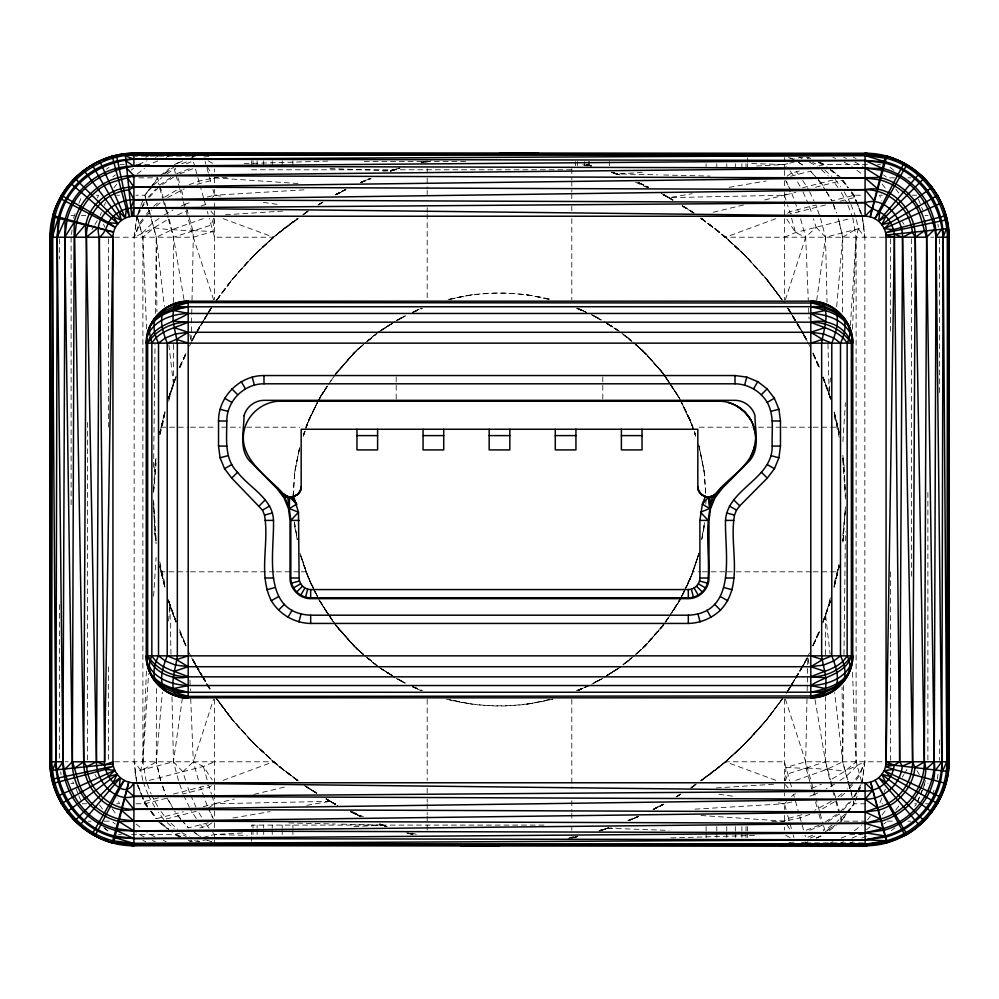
<?xml version="1.0" encoding="UTF-8"?>
<svg xmlns="http://www.w3.org/2000/svg" width="999" height="999" viewBox="0 0 999 999"><rect width="100%" height="100%" fill="white"/><g stroke="black" fill="none" stroke-linecap="round" stroke-linejoin="round"><path stroke-width="0.75" stroke-dasharray="5 3.75" d="M168.644 401.298L173.351 383.216L173.389 344.38M173.414 302.447L173.464 237.213L169.131 218.669L154.046 227.797L142.882 237.213L142.882 761.787L146.191 781.131M852.809 217.869L856.118 237.213L856.118 761.787L844.954 771.203L829.869 780.331L825.536 761.787L825.586 696.553M825.611 654.62L825.649 615.784L830.356 597.702M160.502 780.531L156.281 761.787L156.418 686.962M842.582 312.038L842.719 237.213L838.498 218.469M153.596 467.32L155.032 344.493M155.394 313.386L156.281 237.213L150.737 215.996M843.606 685.614L842.719 761.787L848.263 783.004M843.968 654.507L845.404 531.68M191.171 340.472L191.845 308.104M192.008 300.399L193.319 237.213L192.844 230.582L185.439 204.108L191.009 202.198M806.992 698.601L805.681 761.787L806.156 768.418L813.561 794.892L807.991 796.802M807.155 690.896L807.829 658.528M142.832 780.456L140.684 770.204L142.882 761.787L146.466 669.842M852.534 329.158L856.118 237.213L858.316 228.796L856.168 218.544M153.621 491.87L156.044 457.917M842.956 541.083L845.379 507.217M153.609 489.11L154.92 465.559M842.931 542.057L845.391 509.89M142.882 761.787L148.589 673.576M153.596 596.203L156.094 557.504M842.906 441.496L845.404 402.797M850.411 325.424L856.118 237.213M294.668 472.539L299.65 447.502L294.668 472.539L293.007 498.002L294.78 471.74L299.95 446.029M704.532 522.639L701.735 539.385L704.62 521.977M705.781 504.133L706.093 499.5M160.702 780.481L156.281 761.787L162.338 692.182M168.544 621.016L169.892 605.556L168.494 599.512M830.506 399.488L829.108 393.444L830.456 377.984M836.663 306.818L842.719 237.213L838.298 218.519M153.546 492.257L156.144 463.324M842.856 535.676L845.454 506.743M114.573 237.213L193.319 237.213L212.962 231.531L214.273 218.394M784.727 780.606L786.038 767.469L805.681 761.787L884.427 761.787M71.491 234.315L72.053 229.97M73.564 218.369L76.161 210.077M925.436 780.631L922.839 788.923M937.362 779.183L938.311 771.927M156.031 458.466L154.882 465.909L156.069 456.943M137.038 216.321L134.153 237.213L134.153 761.787L136.401 780.569M861.962 782.679L864.847 761.787L864.847 237.213L862.599 218.431M178.471 780.519L173.464 761.787L182.317 698.563M816.683 300.437L825.536 237.213L820.529 218.481M154.882 465.909L156.019 458.079M843.006 540.659L844.08 533.441M159.728 434.64L164.76 412.075M834.24 586.925L839.272 564.36M842.969 540.534L844.118 533.091M159.753 433.116L164.96 411.613M834.04 587.387L839.247 565.884M701.685 539.722L704.332 526.461M165.035 412.537L159.765 432.629L164.91 411.85M833.965 586.463L839.235 566.371L834.09 587.15M160.015 434.465L164.723 416.383M834.277 582.617L838.985 564.535M168.681 397.327L176.161 376.049M822.839 622.951L830.319 601.673M168.781 399.338L175.812 377.535M823.188 621.465L830.219 599.662M304.583 431.543L303.659 434.44L304.57 431.518M185.527 780.244L182.842 771.727L193.319 761.787L213.611 699.138M685.988 587.662L689.435 580.794L698.626 554.532L693.031 571.803L684.652 590.496M785.389 299.862L805.681 237.213L816.158 227.273L813.473 218.756M303.321 436.076L308.629 420.442L317.07 402.947M303.284 435.989L308.629 420.442L317.158 402.847L305.969 427.197L308.629 420.442L317.257 402.934M698.626 554.532L690.371 578.558L685.776 588.036L690.371 578.558L699.05 552.971C693.169 574.213 684.14 594.705 671.765 612.961M213.586 218.232L211.176 225.112L173.464 237.213L183.966 299.488M303.434 435.714L304.97 431.343M305.482 429.882L309.565 418.206L317.145 403.084M785.414 780.768L787.824 773.888L825.536 761.787L815.034 699.512M168.369 398.539L176.011 376.923M822.989 622.077L830.631 600.461M168.681 397.527L175.961 377.048M823.039 621.952L830.319 601.473M837.724 824.025L841.295 821.166L846.503 813.648M169.493 394.68L175.886 377.485M179.62 367.457L186.214 353.034L179.72 366.895M819.38 631.543L812.786 645.966L819.28 632.105M823.114 621.515L829.507 604.32M180.095 366.021L185.901 353.534M818.905 632.979L813.099 645.466M140.335 206.793L136.888 215.472L134.153 237.213L153.709 228.034M140.909 205.357L143.781 198.114M855.219 800.886L858.091 793.643M858.665 792.207L862.112 783.528L864.847 761.787L845.291 770.966M305.969 427.197L309.565 418.206L322.215 393.419L327.235 386.039M881.855 797.989L879.532 803.77L882.641 803.77M884.177 792.207L885.351 789.31M100.25 215.472L101.423 212.587M104.346 205.357L105.519 202.46M97.465 197.927L98.564 195.23L95.592 195.23M78.921 203.321L81.693 196.578M917.207 802.422L919.967 795.679L917.307 802.422M920.516 794.317L922.177 790.271M922.739 788.923L924.949 783.528L927.984 783.528M920.628 794.317L922.289 790.271M932.329 794.317L934.003 790.271M180.095 367.582L186.226 353.384M812.774 645.616L818.905 631.418M680.506 598.863L693.031 571.803L700.823 571.803M191.933 341.171L196.466 332.367L192.145 340.472M807.067 657.829L802.534 666.633L806.855 658.528M179.608 366.995L186.139 353.097M812.861 645.903L819.392 632.005M189.51 346.054L191.496 341.858M807.504 657.142L809.49 652.946M191.97 340.622L196.428 332.542M807.03 658.378L802.572 666.458M681.842 596.153L685.127 589.385L681.743 596.066M680.569 598.826L683.978 591.895M317.932 401.586L327.222 386.101M681.068 597.414L671.778 612.899M317.832 401.71L327.26 386.213M681.168 597.29L671.74 612.787M681.855 595.916L685.302 589.048M195.954 332.917L191.82 340.721L203.621 321.091M803.046 666.083L807.18 658.279L795.379 677.909M327.347 386.363L319.118 398.788L327.247 386.301M635.751 654.457L645.579 645.579L660.913 628.446L679.882 600.212L671.753 612.699M137.637 214.173L141.359 207.642M142.095 206.343L144.331 202.422M854.669 796.578L856.905 792.657M857.641 791.358L861.363 784.827M319.118 398.788L327.51 385.801M679.882 600.212L671.49 613.199M137.837 214.91L140.834 209.765M141.583 208.479L145.33 202.035M853.67 796.965L857.417 790.521M858.166 789.235L861.9 782.804L856.118 761.787L852.422 670.054M92.02 229.533L94.256 225.699M95.005 224.425L97.253 220.592M197.215 331.231L203.446 320.704M210.452 308.866L204.221 319.393L210.452 308.866L208.841 311.538M788.548 690.134L794.779 679.607L788.548 690.134L790.159 687.462M795.554 678.296L801.785 667.769M902.409 777.135L903.92 774.575M904.669 773.301L906.942 769.467M197.24 331.056L203.459 320.617M795.541 678.383L801.76 667.944M204.408 319.78L208.316 313.249M209.091 311.938L211.438 308.017M787.562 690.983L789.909 687.062M790.684 685.751L794.592 679.22M197.303 330.981L203.659 320.379M204.458 319.056L207.63 313.761M208.429 312.437L211.601 307.13M787.399 691.87L790.571 686.563M791.37 685.239L794.542 679.944M795.341 678.621L801.697 668.019M196.753 331.581L203.197 320.891M204.008 319.555L208.029 312.874M790.971 686.126L794.992 679.445M795.803 678.109L802.247 667.419M203.147 321.191L197.552 330.319L203.234 321.129M207.942 313.374L203.946 319.892L208.079 313.261M208.741 312.075L212.75 305.557M786.25 693.443L790.259 686.925M791.058 685.626L795.054 679.108L790.921 685.739M795.853 677.809L801.448 668.681L795.766 677.871M208.891 311.95L211.326 308.029M787.674 690.971L790.109 687.05M333.117 377.659L328.072 384.802M363.211 344.705L353.421 353.421L333.903 376.398L353.421 353.421L363.249 344.543M635.789 654.195L641.57 649.5L665.097 622.602L645.579 645.579L635.789 654.295M670.928 613.935L665.908 621.528L670.928 614.198M333.903 376.348L357.43 349.5L363.211 344.805M328.384 384.528L333.678 376.91M334.553 375.636L338.087 370.554L356.88 350.037L363.624 344.255M664.447 623.364L660.913 628.446L642.12 648.963L635.376 654.745M665.322 622.09L670.616 614.472M142.707 218.981L139.148 223.876L134.153 237.213L139.498 225.087L144.855 218.007M146.216 214.198L152.51 207.317M216.771 300.224L231.843 279.845L252.71 256.631L277.435 233.841L298.152 218.119M700.848 780.881L721.565 765.159L746.29 742.369L767.157 719.155L782.229 698.776M852.784 784.802L846.49 791.683M856.293 780.019L859.852 775.124L864.847 761.787L859.502 773.913L854.145 780.993M149.488 189.023L144.93 195.23L145.817 199.812M150.399 187.775L157.705 177.834L132.417 177.834M216.945 299.875C238.873 268.169 266.508 240.409 298.002 218.207M700.998 780.793C732.492 758.578 760.127 730.831 782.055 699.125M866.583 821.166L841.295 821.166L846.777 813.71M847.689 812.462L854.07 803.77L853.183 799.188M217.12 299.688C238.986 268.519 266.096 240.934 297.202 218.956M781.73 699.75C759.702 730.619 732.816 758.179 701.798 780.044M867.507 819.917L870.279 816.195M114.023 187.775L116.808 184.053M882.067 814.947L886.712 808.74M217.12 299.5L233.841 277.435L256.631 252.71L281.718 230.307L297.764 218.569M781.88 699.5L765.159 721.565C746.365 743.706 725.112 763.835 701.236 780.431M895.766 809.977L899.512 805.019M216.421 300.312L233.841 277.435M782.579 698.688L765.159 721.565L742.369 746.29M914.759 806.255L916.645 803.77L912.224 803.77M145.742 216.845L151.848 209.952M853.258 782.155L847.152 789.048M151.548 186.588L144.93 195.23L135.939 195.23M152.497 185.352L157.904 178.546M847.452 812.412L854.07 803.77L867.557 803.77M363.574 344.505L353.421 353.421L335.602 373.738L336.401 372.689M662.599 626.311L663.398 625.262L645.579 645.579L635.426 654.495M335.602 373.738L357.43 349.5M663.398 625.262L641.57 649.5M146.578 328.946L142.882 237.213L141.895 233.354L152.335 223.102L159.066 218.469M152.747 186.251L144.93 195.23L146.104 199.425M153.721 185.127L161.975 177.435M845.279 813.873L837.025 821.565M846.253 812.749L854.07 803.77L852.896 799.575M230.307 281.718C250.424 258.192 272.24 235.702 298.077 218.419M768.693 717.282C748.576 740.808 726.76 763.298 700.923 780.581M148.089 197.303L156.044 188.786M842.956 810.214L850.911 801.697M149.363 197.215L159.328 186.713M839.672 812.287L849.637 801.785M201.224 205.931L205.419 204.545L207.442 202.472M212.525 197.303L214.56 195.23L303.971 189.847M786.475 801.697L784.44 803.77L695.029 809.153M791.558 796.528L793.581 794.455L797.776 793.069M256.631 252.71L251.985 257.367L273.464 237.213L298.264 218.581M747.015 741.633L725.536 761.787L700.736 780.419M841.096 820.454L841.782 819.829L840.321 814.635M153.634 206.331L158.117 202.372M840.883 796.628L845.366 792.669M368.094 340.547L377.123 333.067M631.093 658.441L625.262 663.398L630.906 658.453M156.356 206.081L160.876 202.223M364.747 343.294L373.738 335.602L367.907 340.559M625.262 663.398L634.253 655.706M838.124 796.777L842.644 792.919M356.88 350.037L362.812 345.092M367.57 341.134L375.886 334.203M623.114 664.797L631.43 657.866M636.188 653.908L642.12 648.963M367.844 340.859L377.098 333.179M624.213 663.898L631.156 658.141M367.844 341.046L375.936 334.465M623.064 664.535L631.156 657.954M160.077 175.936L169.593 168.307M829.407 830.693L836.538 824.974M137.238 174.026L144.468 168.307M854.532 830.693L861.762 824.974M131.156 170.217L133.591 168.307M866.508 829.744L870.141 826.885M112.862 176.885L115.31 174.975M883.69 824.025L886.138 822.115M106.506 169.256L108.966 167.357M891.158 830.693L894.954 827.834M277.435 233.841L298.164 218.157M700.836 780.843L721.565 765.159M303.221 214.86L309.428 210.202L303.122 214.76M695.779 784.14L689.572 788.798L695.878 784.24M303.409 214.36L306.868 211.95M695.591 784.64L692.132 787.05M302.697 214.96L308.866 210.452L304.258 213.549M696.303 784.04L690.134 788.548L694.742 785.451M132.68 156.106L193.744 156.106L192.183 157.243L197.727 156.081M863.348 842.894L805.256 842.894L806.817 841.757L801.273 842.919M165.197 173.302L171.291 168.918M827.709 830.082L833.803 825.698M166.858 173.976L174.176 168.794L175.699 174.238M392.669 323.189L378.259 332.217L394.892 321.416M832.142 825.024L824.824 830.206L823.301 824.762M787.612 213.237L789.734 211.738L815.946 205.007L820.067 217.07M211.388 785.763L209.266 787.262L183.054 793.993L178.933 781.93M227.035 177.335L214.56 177.834L210.489 180.694L195.305 184.765M771.965 821.665L784.44 821.166L788.511 818.306L803.696 814.235M764.747 199.925L784.44 195.23L790.758 190.809M208.242 808.191L214.56 803.77L234.253 799.075M787.05 176.161L791.745 172.939L799.237 171.016M211.95 822.839L207.255 826.061L199.763 827.984M164.186 214.972L173.052 210.065M834.814 784.028L825.948 788.935M839.934 780.531L846.665 775.898L857.105 765.646L856.118 761.787M170.779 177.56L159.715 185.015L157.705 177.834L157.218 179.171L158.679 184.365M828.221 821.44L839.285 813.985L841.295 821.166M381.218 330.594L392.457 323.089L378.259 332.217M617.782 668.406L606.543 675.911L618.181 668.443M163.861 173.739L173.726 167.17M162.487 184.49L173.576 177.098M825.424 821.902L836.513 814.51M825.274 831.83L835.139 825.261M604.108 677.584L620.741 666.783L606.331 675.811M397.914 319.905L404.595 316.034M601.086 679.095L591.658 684.377M322.502 202.347L318.594 204.745L322.54 202.61M391.783 323.601L381.718 329.77L392.008 323.726M398.064 319.755L404.495 316.183M600.936 679.245L594.505 682.816M607.217 675.399L617.282 669.23L606.992 675.274M676.498 796.653L680.406 794.255L676.46 796.39M318.743 204.558L322.602 202.21M842.719 237.213L855.281 229.57M143.719 769.43L156.281 761.787M676.398 796.79L680.257 794.442M318.219 204.807L322.227 202.397M676.773 796.603L680.781 794.193M319.056 204.458L323.027 202.073M675.973 796.927L679.944 794.542M318.082 204.995L322.028 202.66M335.177 194.88L344.705 189.847M663.823 804.12L654.295 809.153M676.972 796.34L680.918 794.005M318.419 204.708L322.302 202.435M335.227 194.842L344.855 189.96M663.773 804.158L654.145 809.04M676.698 796.565L680.581 794.292M164.573 197.165L179.645 188.324L183.004 200.349M398.439 319.955L404.857 316.183M594.143 682.816L600.561 679.045M834.427 801.835L819.355 810.676L815.996 798.651M167.62 197.615L184.216 188.811M831.38 801.385L814.784 810.189M337.038 194.468L344.955 190.035M654.045 808.965L661.962 804.532M397.327 319.955L404.657 316.171M602.797 678.421L594.343 682.829M335.364 194.63L344.73 190.085M663.636 804.37L654.27 808.915M404.957 315.921L396.203 320.579L405.631 315.934M594.043 683.079L601.548 679.083M413.711 311.95L420.442 308.629L412.624 312.163M588.985 685.664L578.558 690.371L585.289 687.05M593.369 683.066L601.448 679.083M181.418 205.981L185.439 204.108M817.582 793.019L813.561 794.892M335.664 194.605L345.292 189.922M360.414 182.555L369.905 178.546L360.339 182.567M638.586 816.445L629.095 820.454L638.661 816.433M653.708 809.078L663.336 804.395M345.691 189.61L336.276 194.131L346.054 189.51M360.464 182.517L370.317 178.559M638.536 816.483L628.683 820.441M653.309 809.39L662.724 804.869L652.946 809.49M203.247 218.619L172.19 229.608L156.281 237.213L156.918 311.676M795.753 780.381L826.81 769.392L842.719 761.787L842.082 687.324M412.462 312.412L420.442 308.629M578.558 690.371L586.538 686.588M177.56 214.86L187.238 210.552M413.111 312.35L421.553 308.516M577.447 690.484L585.889 686.65M811.762 788.448L821.44 784.14M361.338 182.155L368.281 179.071M630.719 819.929L637.662 816.845M174.35 164.498L182.667 160.901M190.971 157.305L193.744 156.106M805.256 842.894L808.029 841.695M816.333 838.099L821.877 835.701M412.987 312.088L421.503 308.416M577.497 690.584L586.013 686.912M157.717 160.901L149.301 164.498L135.652 164.498M166.134 157.305L168.943 156.106M830.057 842.894L832.866 841.695M841.283 838.099L846.902 835.701M138.436 164.498L146.903 160.901M155.382 157.305L158.204 156.106M840.671 842.894L843.493 841.695M851.972 838.099L860.439 834.502M145.742 157.305L148.576 156.106M850.424 842.894L853.258 841.695M861.775 838.099L867.457 835.701M784.44 237.213L795.554 232.555L849.849 218.619M149.151 780.381L203.446 766.445L214.56 761.787M177.098 163.374L182.58 161.151M816.42 837.849L821.902 835.626M181.781 163.749L188.649 160.976M810.351 838.024L817.219 835.251M186.363 163.736L193.232 160.976L194.805 166.596M361.413 182.567L371.203 178.634M627.797 820.366L637.587 816.433M812.637 835.264L805.768 838.024L804.982 835.214M412.874 312.262L422.565 308.404M576.435 690.596L588.898 685.626M189.298 168.756L176.91 173.614L175.374 168.132M809.702 830.244L822.09 825.386L823.626 830.856M180.007 173.764L195.155 167.857L199.463 183.254M818.993 825.236L803.845 831.143L799.537 815.746M390.384 171.091L398.988 168.157M608.741 827.721L600.012 830.843L608.616 827.909M775.823 218.656L725.536 237.213L701.66 218.631M223.177 780.344L273.464 761.787L297.34 780.369M189.173 184.69L198.863 181.119L214.56 177.834L299.35 183.604M809.827 814.31L800.137 817.881L784.44 821.166L699.65 815.396M604.32 829.507L608.691 827.909L601.361 830.294M390.259 171.279L399.987 167.857L391.333 170.916M607.667 828.084L599.013 831.143L608.229 828.233L616.021 827.921M382.979 171.079L390.771 170.767L399.987 167.857M421.278 162.45L427.197 160.876M571.803 838.124L577.722 836.55M329.957 168.594L390.771 170.767L399.737 168.406M422.165 162.512L431.131 160.165M567.869 838.835L576.835 836.488M599.263 830.594L608.229 828.233L669.043 830.406M421.253 162.412L425.711 161.264L421.141 162.437M793.181 159.203L787.399 157.13L793.081 159.228L801.123 157.168L804.832 158.504M756.58 166.059L784.44 164.498L788.086 163.561L790.159 165.609M789.572 163.174L795.554 161.651M807.117 158.679L809.215 158.142L806.58 157.293M790.621 176.249L810.601 171.129L817.344 178.684M818.131 179.808L825.923 190.534M663.523 195.08L669.13 197.64L784.44 195.23L795.803 192.308M815.521 187.25L842.294 180.382L847.726 187.238M822.901 185.364L821.016 183.042M826.485 191.883L831.767 200.949L854.07 195.23L863.061 195.23M825.511 204.945L790.396 213.948L787.524 204.857M840.109 201.199L854.395 197.527L862.112 215.472L864.847 237.213L858.316 228.796M816.158 227.273L825.536 237.213L864.073 227.322L862.262 218.519M182.842 771.727L173.464 761.787L134.927 771.678L136.738 780.481M140.684 770.204L134.153 761.787L136.888 783.528L144.605 801.473L158.891 797.801M173.489 794.055L208.604 785.052L211.476 794.143M151.274 811.762L156.706 818.618L183.479 811.75M203.197 806.692L214.56 803.77L329.87 801.36L335.477 803.92M208.379 822.751L188.399 827.871L181.656 820.316M191.883 840.321L189.785 840.858L192.42 841.707M203.446 837.349L209.428 835.826M242.42 832.941L214.56 834.502L210.914 835.439L208.841 833.391M577.747 836.588L573.289 837.736L577.859 836.563M422.964 162.15L427.46 161.026M571.54 837.974L576.036 836.85M422.24 162.338L426.698 161.239M572.302 837.761L576.76 836.663M390.771 170.767L399.787 168.569M425.324 162.35L429.832 161.251M569.168 837.749L573.676 836.65M599.213 830.431L608.229 828.233M713.224 212.225L745.042 204.633M253.958 794.367L285.776 786.775M449.413 299.65C483.079 290.172 519.23 291.358 552.971 299.95M549.587 699.35C515.921 708.828 479.77 707.642 446.029 699.05L472.539 704.332M472.539 294.668L447.502 299.65C480.831 291.458 516.346 290.597 549.587 299.65M526.461 704.332L552.971 699.05C519.168 707.417 483.154 708.578 449.413 699.35M663.648 194.992L669.13 197.64L692.195 193.681M729.095 187.35L765.996 181.006M233.004 817.994L269.905 811.65M306.805 805.319L329.87 801.36L335.352 804.008M203.858 156.968L209.965 156.481M789.035 842.519L795.142 842.032M225.412 214.773L282.767 211.064M716.233 787.936L773.588 784.227M611.251 172.29L617.257 173.888L645.117 172.328M353.883 826.673L381.743 825.112L387.749 826.71M244.118 163.611L328.147 161.089M670.853 837.911L754.882 835.389M364.348 161.513L468.781 161.513M119.955 164.498L124.326 164.498M867.519 164.498L824.65 164.498L819.305 165.859L812.686 162.412M877.597 164.498L880.519 164.498M251.586 169.78L572.452 169.78M894.717 177.834L887.349 177.834L883.69 174.975M907.916 177.834L910.813 177.834M116.708 195.23L119.468 195.23M882.292 195.23L879.532 195.23L881.855 201.011M912.312 195.23L916.757 195.23M71.016 215.472L73.938 215.472M81.394 215.472L85.864 215.472M925.062 215.472L927.996 215.472M884.427 237.213L725.536 237.213L701.673 218.556M930.818 237.213L933.765 237.213M160.876 427.197L188.961 427.197M190.522 427.197L215.484 427.197M221.728 427.197L240.447 427.197M246.691 427.197L299.737 427.197M699.263 427.197L752.309 427.197M758.553 427.197L780.394 427.197M781.955 427.197L811.6 427.197M813.161 427.197L838.124 427.197L839.235 432.629L834.09 411.85M164.91 587.15L159.765 566.371L160.876 571.803L188.961 571.803M190.522 571.803L274.775 571.803M276.336 571.803L299.737 571.803M301.298 571.803L305.969 571.803L314.735 590.746M702.384 571.803L725.786 571.803M727.347 571.803L811.6 571.803M813.161 571.803L838.124 571.803M65.235 761.787L68.182 761.787M114.573 761.787L273.464 761.787L297.327 780.444M70.929 783.528L73.839 783.528L72.128 780.968M82.243 803.77L86.688 803.77M116.708 803.77L119.468 803.77L117.145 797.989M135.939 803.77L144.93 803.77L167.233 798.051L172.515 807.117M925.524 803.77L928.446 803.77M88.149 821.166L91.021 821.166M104.283 821.166L111.651 821.166M887.349 821.166L894.667 821.166M907.904 821.166L910.813 821.166M543.943 825.099L251.586 825.099L251.586 828.046M118.481 834.502L121.403 834.502M131.481 834.502L174.35 834.502L179.695 833.141L186.313 836.588M849.699 834.502L863.261 834.502M613.049 172.49L617.257 173.888L657.504 174.837M663.698 174.987L710.139 176.086M288.861 822.914L335.302 824.013M341.496 824.163L381.743 825.112L385.951 826.51M751.748 163.611L784.44 164.498L786.263 166.608M212.737 832.392L214.56 834.502L247.252 835.389M192.844 230.582L212.962 231.531M786.038 767.469L806.156 768.418M172.19 229.608L191.583 230.994M807.417 768.006L826.81 769.392M154.046 227.797L171.428 229.945M827.572 769.055L844.954 771.203M220.654 196.116L214.56 195.23L203.559 197.914L200.275 186.189M263.374 202.36L280.157 204.807M718.843 794.193L735.626 796.64M778.346 802.884L784.44 803.77L795.441 801.086L798.725 812.811M526.461 294.668L551.498 299.65M585.589 164.685L591.558 166.096L587.15 164.91M413.411 834.315L407.442 832.904L411.85 834.09M586.925 164.76L591.458 165.921M407.542 833.079L412.075 834.24M586.65 164.71L592.594 166.246M406.406 832.754L412.35 834.29M582.742 164.723L587.237 165.921M411.763 833.079L416.258 834.277M611.987 172.44L619.193 175M379.807 824L387.013 826.56M611.65 172.315L618.918 174.925M380.082 824.075L387.35 826.685M207.355 840.284L211.676 841.845L205.819 839.797L197.877 841.832L194.168 840.496M611.65 172.153L618.993 174.813L611.6 172.153M387.35 826.847L380.007 824.187L387.4 826.847M223.177 218.656L273.464 237.213L214.56 237.213L209.253 218.244M775.823 780.344L725.536 761.787L784.44 761.787L789.747 780.756M611.488 172.165L618.643 174.825M380.357 824.175L387.512 826.835M799.637 157.542L802.022 158.466M196.978 840.534L199.363 841.458M617.257 173.888L619.954 174.925M379.046 824.075L381.743 825.112M576.435 308.404L586.126 312.262M412.874 686.738L422.565 690.596M819.03 162.188L827.022 166.396M179.97 836.812L171.978 832.604M853.258 157.305L856.106 158.504M142.894 840.496L145.742 841.695M843.631 157.305L846.453 158.504M854.919 162.1L862.999 166.396M144.043 836.9L135.976 832.604M152.522 840.496L155.345 841.695M832.866 157.305L835.664 158.504M844.093 162.1L852.122 166.396M154.907 836.9L146.878 832.604M163.337 840.496L166.134 841.695M577.497 308.416L586.013 312.088M412.987 686.912L421.503 690.584M808.029 157.305L810.788 158.504M819.105 162.1L824.65 164.498L826.048 166.159M179.895 836.9L174.35 834.502L172.952 832.841M188.212 840.496L190.971 841.695M585.289 311.95L578.558 308.629L586.376 312.163M412.624 686.837L420.442 690.371L413.711 687.05M577.447 308.516L585.889 312.35M594.343 316.171L601.673 319.955M404.657 682.829L397.327 679.045M413.111 686.65L421.553 690.484M635.489 182.23L646.703 187.375M352.297 811.625L363.511 816.77M786.825 219.131L795.554 232.555L805.681 237.213L808.291 300.437M190.709 698.563L193.319 761.787L203.446 766.445L212.175 779.869M637.649 182.317L648.726 187.487L637.587 182.243L647.177 187.038M361.351 816.683L350.274 811.513L361.413 816.757L351.823 811.962M818.206 162.4L825.611 166.271M578.558 308.629L586.538 312.412M594.505 316.183L600.936 319.755M404.495 682.816L398.064 679.245M412.462 686.588L420.442 690.371M180.794 836.6L173.389 832.729M638.661 182.567L648.513 187.275M350.487 811.725L360.339 816.433M638.536 182.517L647.939 187.025M351.061 811.975L360.464 816.483M638.586 182.555L648.214 187.25M663.336 194.605L672.764 199.975M335.664 804.395L326.236 799.025M350.786 811.75L360.414 816.445M593.369 315.934L601.448 319.917M396.203 678.421L405.631 683.066M404.595 682.966L397.914 679.095M594.043 315.921L601.548 319.917M397.452 679.083L404.957 683.079M663.636 194.63L672.527 199.862M335.364 804.37L326.473 799.138M661.188 193.319L673.064 200.05L669.13 197.64M329.87 801.36L325.924 798.875L337.812 805.681M809.515 162.188L817.182 166.408M181.818 832.592L189.485 836.812M208.154 160.827L213.274 163.761M785.726 835.239L790.846 838.173M600.561 319.955L591.57 314.673L601.086 319.905M606.992 323.726L620.741 332.217L606.643 323.077L617.782 330.594M392.008 675.274L378.259 666.783L367.57 657.866M398.439 679.045L404.857 682.816M671.715 199.55L663.823 194.88L672.589 199.95M682.242 205.782L694.742 213.549L683.016 206.343M316.758 793.218L304.258 785.451L315.984 792.657M327.285 799.45L335.177 804.12L326.411 799.05M664.048 194.93L671.99 199.688M682.592 206.044L694.742 213.549M304.258 785.451L316.408 792.956M327.01 799.312L334.952 804.07M683.453 206.418L692.407 211.988M315.547 792.582L306.593 787.012M682.841 206.119L691.87 211.601M307.13 787.399L316.159 792.881M682.255 205.644L692.607 212.25M316.745 793.356L306.393 786.75M607.217 323.601L617.282 329.77L604.108 321.416M391.783 675.399L381.718 669.23L394.892 677.584L381.218 668.406M606.331 323.189L618.119 330.582M380.881 668.418L392.669 675.811M682.292 205.919L692.806 212.537M306.193 786.463L316.708 793.081M378.259 666.783L392.357 675.923M798.351 162.075L804.357 166.259M194.643 832.741L200.649 836.925M798.238 162.1L804.22 166.296M192.382 831.018L200.762 836.9M701.236 218.569L721.565 233.841L744.342 254.658L767.157 279.845L781.73 299.25M297.764 780.431L277.435 765.159L254.658 744.342L231.843 719.155L217.27 699.75M701.798 218.956L721.565 233.841L746.29 256.631L768.693 281.718L782.055 299.875M297.202 780.044L277.435 765.159L252.71 742.369L230.307 717.282L216.945 699.125M700.998 218.207L717.282 230.307L746.29 256.631M298.002 780.793L281.718 768.693L252.71 742.369M830.381 169.693L841.295 177.834M377.123 665.933L367.907 658.441M157.705 821.166L168.619 829.307M700.848 218.119C732.217 240.459 759.814 268.119 781.88 299.688M298.152 780.881C266.783 758.541 239.186 730.881 217.12 699.312M700.836 218.157L721.565 233.841M277.435 765.159L298.164 780.843M890.047 167.357L894.954 171.166M104.046 827.834L108.966 831.643M103.933 827.834L108.854 831.643M112.862 822.115L115.31 824.025M856.942 170.217L862.961 174.975M136.039 824.025L142.058 828.783M831.78 170.217L838.923 175.936M160.077 823.064L167.22 828.783M623.064 334.465L631.156 341.046M635.789 344.805L645.579 353.421L663.398 373.738L645.579 353.421L635.751 344.543M363.249 654.457L353.421 645.579L335.602 625.262L353.421 645.579L363.211 654.195M367.844 657.954L375.936 664.535M830.094 169.768L837.924 176.274M621.902 333.179L631.156 340.859M635.789 344.705L641.57 349.5L663.398 373.738M335.602 625.262L357.43 649.5L363.211 654.295M367.844 658.141L377.098 665.821M161.076 822.726L168.906 829.232M623.114 334.203L631.43 341.134M636.188 345.092L642.12 350.037L660.913 370.554L679.882 398.788L662.599 372.689L645.579 353.421L635.426 344.505M328.996 615.122L319.118 600.212L338.087 628.446L356.88 648.963L362.812 653.908M630.906 340.547L625.262 335.602L631.093 340.559M625.262 335.602L632.005 341.371M633.129 342.332L642.12 350.037M356.88 648.963L363.624 654.745M364.747 655.706L373.738 663.398L368.094 658.453M363.574 654.495L353.421 645.579L333.903 622.652L357.43 649.5M824.824 170.13L831.742 176.311M167.258 822.689L174.176 828.87M742.369 252.71L725.536 237.213L747.015 257.367L742.369 252.71L765.159 277.435L784.44 302.784M251.985 741.633L273.464 761.787L251.985 741.633L233.841 721.565L214.56 696.216M821.403 169.68L828.109 175.911M170.891 823.089L177.597 829.32M216.771 698.776L233.841 721.565L256.631 746.29M641.57 349.5L662.599 372.689L679.882 398.788M818.306 179.758L821.19 182.992M180.694 819.242L174.588 811.051M810.451 171.166L817.17 178.721M180.869 819.192L176.274 813.598M181.83 820.279L188.549 827.834M835.201 179.408L840.696 186.751M163.799 819.592L158.304 812.249M789.922 170.829L793.581 175.499M209.078 828.171L205.419 823.501M785.351 784.615L788.099 787.899M210.901 211.101L213.649 214.385M796.39 171.753L798.451 174.238M200.549 824.762L202.61 827.247M851.36 191.808L854.07 195.23L856.368 201.011M147.64 807.192L144.93 803.77L142.632 797.989M781.767 299.375L765.159 277.435L782.229 300.224M217.233 699.625L233.841 721.565M895.766 189.023L899.512 193.981M99.488 805.019L103.234 809.977M766.695 279.283L781.88 299.5M217.12 699.5L232.305 719.717M882.192 184.053L886.85 190.26M112.125 808.74L116.771 814.947M843.119 180.32L848.601 187.775M852.247 192.745L854.07 195.23L861.101 214.198M146.753 806.255L144.93 803.77L137.899 784.802M150.399 811.225L155.881 818.681M842.294 180.382L847.764 187.912M851.41 192.932L854.395 197.527M147.59 806.068L144.605 801.473M151.236 811.088L156.706 818.618M844.18 191.808L850.424 203.147M154.82 807.192L148.576 795.853M802.684 180.457L808.316 189.098M327.222 612.899L319.118 600.212M328.059 614.11L333.067 621.428L328.072 613.935M196.316 818.543L190.684 809.902M669.255 382.342L664.235 374.962L669.243 382.467M670.092 383.579L679.595 398.926M327.235 612.961L319.405 600.074M328.072 614.198L333.092 621.578M662.599 372.689L665.097 376.398M665.933 377.634L670.928 385.065M671.753 386.301L679.795 398.951M786.937 824.874L791.945 832.317M207.055 166.683L212.063 174.126M327.247 612.699L317.832 597.29M837.936 187.462L832.579 180.07L801.198 188.124L796.628 180.544M841.333 192.545L847.439 203.908M670.079 383.716L678.421 396.203L693.031 427.197L681.755 402.847M328.921 615.284C315.934 596.927 306.518 576.136 300.374 554.532L309.565 580.794L312.974 587.724L308.629 578.558L300.374 554.532M329.757 616.533L334.765 624.013M157.667 806.455L151.561 795.092M161.064 811.538L166.421 818.93L197.802 810.876L202.372 818.456M329.82 616.371L334.752 623.826M917.02 770.741L919.405 774.575M787.674 308.029L791.72 314.573M792.532 315.884L796.578 322.44M797.389 323.751L801.435 330.294M197.565 668.706L201.611 675.249M202.422 676.56L206.468 683.116M207.28 684.427L211.326 690.971M787.861 308.167L791.857 314.685M792.657 315.984L796.653 322.502M797.452 323.801L803.046 332.917L797.414 323.564M201.548 675.199L195.954 666.083L201.586 675.436M202.347 676.498L206.343 683.016M207.143 684.315L211.139 690.833M796.34 322.028L788.548 308.866L791.77 314.21M792.582 315.547L796.603 322.227M202.397 676.773L206.418 683.453M207.23 684.79L210.452 690.134L202.66 676.972M788.199 308.454L792.157 315.085M792.956 316.408L796.128 321.703M796.927 323.027L803.283 333.629M195.717 665.371L202.073 675.973M202.872 677.297L206.044 682.592M206.843 683.915L210.801 690.546M788.548 308.866L796.315 321.915M803.308 333.666L797.102 323.226L803.346 333.866M195.692 665.334L201.898 675.774L195.654 665.134M202.685 677.085L210.452 690.134M804.12 335.177L808.166 343.256M194.88 663.823L190.834 655.744M787.562 308.104L791.47 314.76M792.257 316.084L796.153 322.739M796.94 324.076L802.397 333.391M803.184 334.715L810.214 346.69M188.786 652.31L195.816 664.285M196.603 665.609L202.06 674.924M202.847 676.261L206.743 682.916M207.53 684.24L211.438 690.896M902.497 221.865L903.995 224.425M94.992 774.575L96.478 777.135M826.673 191.833L831.955 200.899M167.045 798.101L173.838 809.752M803.708 334.141L806.98 340.584M195.292 664.859L192.02 658.416M807.342 341.183L803.77 334.303L807.067 341.171M191.658 657.817L195.23 664.697L191.933 657.829M680.294 400.312L689.435 418.206L695.716 435.989M314.485 590.434L305.969 571.803L299.95 552.971M315.197 591.808L318.706 598.688M680.481 400.324L693.031 427.197M313.698 589.048L317.145 595.916M680.569 400.174L689.435 418.206L695.566 435.714M313.661 589.11L317.07 596.053M785.701 180.432L790.122 189.51L786.513 181.681M813.099 353.534L819.929 368.281L812.861 353.097M185.901 645.466L179.071 630.719L186.139 645.903M213.299 818.568L208.878 809.49L212.487 817.319M680.544 400.137L690.371 420.442L695.679 436.076M313.224 588.036L308.629 578.558L300.911 555.819M313.873 589.385L317.158 596.153M809.59 191.746L814.048 201.036M183.691 795.316L189.41 807.254M813.074 353.296L819.392 367.482L812.736 352.185M185.926 645.704L179.608 631.518L186.264 646.815M315.359 592.095L318.494 598.863M803.059 191.945L808.353 203.983M190.647 795.017L195.941 807.055M918.418 199.276L921.19 206.031M921.74 207.38L922.851 210.077M76.049 788.923L78.372 794.317M78.809 795.679L81.581 802.422M813.074 353.783L819.38 369.368M822.814 377.859L831.143 399.987L822.989 376.923M176.011 622.077L167.857 599.013L176.186 621.141M179.62 629.632L185.926 645.217M856.942 202.46L862.112 215.472M136.888 783.528L142.058 796.54M850.961 204.545L855.868 217.083M143.132 781.917L148.039 794.455M847.976 205.307L851.735 215.072M147.265 783.928L151.024 793.693M103.571 224.163L104.683 227.073M809.527 206.656L811.688 213.087M189.473 792.344L187.312 785.913M823.176 377.585L830.281 397.852M168.719 601.148L175.824 621.415M823.114 377.485L830.294 397.639L823.039 377.048L829.507 394.68M169.493 604.32L175.886 621.915L168.681 601.46L175.886 621.515M791.807 193.344L798.538 211.863M207.193 805.656L200.462 787.137M833.453 204.433L836.488 212.849M833.253 204.483L836.275 212.912M823.039 377.172L830.843 398.988M162.725 786.088L165.747 794.517M162.512 786.151L165.547 794.567M168.681 601.473L175.961 621.952M694.43 431.518L695.366 434.39L694.417 431.543M785.389 699.138L805.681 761.787L812.999 787.961M213.611 299.862L193.319 237.213L186.001 211.039M784.44 195.23L787.087 203.484M211.913 795.516L214.56 803.77M800.624 218.993L805.681 237.213M198.376 780.007L193.319 761.787M847.814 779.982L842.719 761.787L834.627 692.632M848.188 781.343L852.921 798.251M848.651 784.377L849.862 788.711M851.048 792.956L852.634 798.626M825.536 761.787L830.619 779.932M831.018 781.393L833.853 791.533M834.265 792.969L835.876 798.713M836.4 800.599L839.26 810.826M830.281 781.792L832.329 789.098M832.729 790.546L834.352 796.328M835.688 801.098L838.973 812.874M813.723 790.534L815.596 797.227M820.154 813.536L822.964 823.538M815.559 802.035L817.557 809.178M818.943 814.123L820.953 821.29M790.134 782.13L791.67 787.612M793.581 794.455L794.33 797.102M786.076 809.59L784.44 803.77L784.44 809.565M787.699 815.396L791.957 830.631M793.131 834.802L793.905 837.587M205.095 161.413L205.869 164.198M207.043 168.369L211.301 183.604M212.924 189.41L214.56 195.23L214.56 189.435M203.933 199.238L205.419 204.545M207.33 211.388L208.104 214.136M178.047 177.71L180.057 184.877M181.443 189.822L183.441 196.965M176.036 175.462L178.846 185.464M183.404 201.773L185.277 208.466M160.027 186.126L163.312 197.902M164.648 202.672L166.271 208.454M166.671 209.902L168.719 217.208M159.74 188.174L162.6 198.401M163.124 200.287L164.735 206.031M165.147 207.467L167.982 217.607M168.381 219.068L173.464 237.213M146.366 200.374L147.952 206.044M149.138 210.29L150.35 214.623M146.079 200.749L150.812 217.657M151.186 219.018L156.281 237.213L164.373 306.368M137.1 216.196L141.895 233.354M137.75 218.843L142.882 237.213M791.583 218.244L795.554 232.555M203.446 766.445L208.204 783.616M834.202 412.525L839.16 433.091M159.84 565.909L164.798 586.475M839.272 434.64L834.04 411.613M159.728 564.36L164.96 587.387M834.24 412.075L838.124 427.197M160.876 571.803L164.76 586.925M834.315 416.084L839.185 437.2M159.815 561.8L164.685 582.917M698.626 444.468L704.22 471.74L705.806 495.005M704.332 472.539L699.05 446.029L704.22 471.74L705.781 494.867M294.38 521.977L297.315 539.722M808.116 658.503L809.14 664.585M189.86 334.415L190.884 340.497M842.969 458.466L845.379 491.783M153.596 502.859L154.882 533.091L156.031 540.534M842.956 457.917L844.118 465.909L845.404 496.141M156.019 540.921L154.882 533.091L156.044 541.083M843.006 458.341L844.08 465.559M294.668 526.461L297.215 539.36L294.468 522.639M937.924 224.163L938.311 227.073M60.689 771.927L61.076 774.837M842.856 455.319L844.118 465.909M154.882 533.091L156.144 543.681M825.649 615.784L830.132 654.208M168.868 344.792L173.351 383.216M842.906 460.114L845.429 499.025M153.571 499.975L156.094 538.886M153.621 507.13L154.92 533.441M808.616 308.142L809.065 318.931M189.935 680.069L190.384 690.858M825.536 237.213L827.022 302.185M827.984 343.943L829.108 393.444M169.892 605.556L171.016 655.057M171.978 696.815L173.464 761.787M939.634 238.761L939.634 394.43M939.634 739.997L939.634 760.239M927.884 492.495L927.884 760.239M911.475 238.761L911.475 576.548M890.446 238.761L890.446 332.168M890.446 571.878L890.446 760.239M784.44 157.505L784.44 161.701M784.44 164.498L784.44 168.943M784.44 170.429L784.44 177.834M784.44 180.732L784.44 190.884M784.44 192.332L784.44 299.737M784.44 699.263L784.44 780.419M784.44 783.528L784.44 791.308M784.44 792.869L784.44 795.978M784.44 815.371L784.44 821.166M784.44 827.097L784.44 830.057M747.414 157.755L747.414 162.263M747.414 163.761L747.414 166.771M747.414 826.573L747.414 830.993M747.414 832.467L747.414 838.373M746.003 163.761L746.003 166.771M746.003 826.573L746.003 830.993M746.003 832.467L746.003 838.373M741.882 163.761L741.882 166.771M741.882 826.573L741.882 830.993M741.882 832.467L741.882 838.373M735.314 163.761L735.314 166.771M735.314 826.573L735.314 830.993M735.314 832.467L735.314 838.373M726.76 163.761L726.76 166.771M726.76 826.573L726.76 830.993M726.76 832.467L726.76 838.373M716.795 163.761L716.795 166.771M716.795 826.573L716.795 830.993M716.795 832.467L716.795 838.373M706.093 163.761L706.093 166.771M706.093 826.573L706.093 830.993M706.093 832.467L706.093 838.373M609.34 161.513L609.34 165.647M602.797 376.923L602.797 384.84M602.797 385.314L602.797 398.838M589.597 161.513L589.597 165.647M588.686 161.513L588.686 165.647M584.39 161.513L584.39 165.647M577.484 161.513L577.484 165.647M575.536 161.513L575.536 165.647M571.803 168.681L571.803 179.608M571.803 181.169L571.803 192.083M571.803 193.644L571.803 199.887M571.803 206.131L571.803 210.801M571.803 218.606L571.803 299.737M571.803 699.263L571.803 788.199M571.803 800.674L571.803 811.6M571.803 813.161L571.803 820.953M571.803 827.197L571.803 830.319M427.197 168.681L427.197 171.803M427.197 178.047L427.197 188.961M427.197 190.522L427.197 198.326M427.197 207.68L427.197 212.362M427.197 213.923L427.197 299.737M427.197 699.263L427.197 780.394M427.197 788.199L427.197 792.869M427.197 799.113L427.197 802.234M427.197 803.795L427.197 814.722M427.197 816.283L427.197 830.319M396.203 376.923L396.203 384.84M396.203 385.314L396.203 400.337M292.907 160.764L292.907 166.771M292.907 825.099L292.907 828.046M292.907 829.52L292.907 835.426M282.205 160.764L282.205 166.771M282.205 825.099L282.205 828.046M282.205 829.52L282.205 835.426M272.24 160.764L272.24 166.771M272.24 825.099L272.24 828.046M272.24 829.52L272.24 835.426M263.686 160.764L263.686 166.771M263.686 825.099L263.686 828.046M263.686 829.52L263.686 835.426M257.118 160.764L257.118 166.771M257.118 825.099L257.118 828.046M257.118 829.52L257.118 835.426M252.997 160.764L252.997 166.771M252.997 825.099L252.997 828.046M252.997 829.52L252.997 835.426M251.586 160.764L251.586 166.771M251.586 829.52L251.586 835.426M251.586 836.9L251.586 841.32M214.56 168.943L214.56 171.903M214.56 177.834L214.56 183.641M214.56 203.022L214.56 209.241M214.56 210.801L214.56 215.472M214.56 218.581L214.56 299.737M214.56 699.263L214.56 783.528M214.56 785.077L214.56 809.565M214.56 811.013L214.56 821.166M214.56 822.639L214.56 831.543M214.56 834.502L214.56 838.698M214.56 840.097L214.56 842.894M108.554 238.761L108.554 427.122M108.554 666.832L108.554 761.787M87.525 422.452L87.525 760.239M71.116 237.213L71.116 506.505M59.366 238.761L59.366 259.003M59.366 604.57L59.366 760.239M591.021 165.909L586.525 164.785L591.021 165.971M412.475 834.215L407.979 833.091L412.412 834.202"/><path stroke-width="1.5" d="M948.476 761.787L947.527 237.213C946.378 201.274 921.69 167.195 886.25 158.242L865.084 155.494L133.916 154.77C96.866 151.96 63.037 180.881 52.81 215.472L51.473 761.787C48.664 798.838 77.585 832.666 112.175 842.894L133.916 845.179L865.084 844.23L886.712 840.634C921.44 831.443 947.277 797.739 946.815 761.787L947.527 237.213C950.336 200.162 921.415 166.333 886.825 156.106L865.084 155.494L133.916 159.178C99.475 158.666 67.083 183.654 58.491 216.995L57.193 237.213L62.925 761.787C62.525 793.106 85.19 822.564 115.534 830.369L133.916 830.931L865.084 823.351L880.756 818.93C905.943 812.274 924.637 787.849 924.325 761.787L915.271 237.213C915.871 211.701 892.02 183.554 865.084 189.685L133.916 199.75C115.247 199.263 92.845 217.332 99.338 237.213L104.608 761.787C102.822 774.275 124.063 802.259 133.916 782.779L865.084 782.779C876.335 783.016 886.263 772.989 886.076 761.787L886.076 237.213C886.238 225.999 876.31 216.084 865.084 216.221L133.916 216.221C122.702 216.059 112.787 225.986 112.924 237.213L112.924 761.787C112.762 773.001 122.69 782.916 133.916 782.779L133.916 845.753L112.325 842.357C76.236 833.503 50.187 798.701 49.95 761.787L50.524 237.213L53.347 215.622C62.138 179.433 97.053 153.546 133.916 153.247L865.084 153.247C910.239 152.785 949.225 192.395 949.05 237.213L949.05 761.787C949.212 806.605 910.239 846.228 865.084 845.753L133.916 845.753C88.761 846.215 49.775 806.605 49.95 761.787L49.95 237.213C49.663 192.27 88.973 152.972 133.916 153.247L865.084 153.821L886.675 156.643C922.764 165.497 948.813 200.3 949.05 237.213L948.476 761.787C948.95 799.924 919.629 837.337 881.68 842.894M948.051 228.596L885.963 235.04L894.392 237.213L899.662 761.787L902.297 766.158C900.461 784.552 883.566 799.487 865.084 799.25L133.916 809.315C106.98 815.446 83.129 787.299 83.729 761.787L86.389 237.213C86.014 213.549 105.444 191.945 128.996 189.922L133.916 199.75L865.084 202.635C871.253 210.814 883.116 210.614 888.548 219.668C892.269 224.713 894.38 230.931 894.392 237.213L886.076 761.787L949.05 761.787C948.551 791.358 932.417 819.292 907.067 834.502L886.675 842.357L865.084 844.23L133.916 843.506L113.699 837.212C80.357 828.621 55.37 796.228 55.882 761.787L57.193 237.213L59.765 217.345C68.107 183.604 100.387 161.688 133.916 159.178L865.084 160.489L885.301 161.788C918.643 170.379 943.63 202.772 943.118 237.213L946.815 761.787L947.926 771.503L885.938 764.235M117.27 842.894L112.175 842.894L128.784 782.142L113.561 842.669L133.916 843.506L865.084 839.822L885.389 835.826C917.994 827.184 942.257 795.541 941.807 761.787L943.118 237.213C940.608 203.684 918.693 171.403 884.952 163.062L865.084 160.489L133.916 166.221C102.597 165.822 73.139 188.486 65.335 218.831L57.193 237.213M65.06 219.88L62.925 761.787C67.345 792.394 84.303 820.479 116.009 828.583L133.916 830.931L865.084 832.779L883.865 830.269C912.999 822.327 938.71 792.819 934.227 761.787L926.647 237.213C926.997 209.728 906.855 183.941 880.119 177.51L133.916 187.025C108.404 186.426 80.257 210.277 86.389 237.213L96.453 761.787C95.966 780.444 114.036 802.859 133.916 796.365L865.084 791.083C879.532 791.27 892.756 779.595 894.192 765.209L899.662 761.787L902.547 237.213C903.034 218.556 884.964 196.141 865.084 202.635L133.916 207.917C126.224 207.904 118.644 211.089 113.199 216.496C106.556 222.228 106.868 232.105 99.338 237.213L96.453 761.787L86.626 766.695C88.649 790.259 110.252 809.689 133.916 809.315L865.084 811.975L878.371 810.214C897.714 804.994 912.774 787.562 914.947 767.632L912.611 761.787L902.547 237.213L912.374 232.305C910.351 208.741 888.748 189.31 865.084 189.685L133.916 187.025L128.996 189.922M114.86 837.512L133.916 838.511L865.084 839.822L885.738 837.087C918.143 828.321 945.179 796.078 941.807 761.787L936.075 237.213C936.475 205.894 913.81 176.436 883.466 168.631L865.084 168.069L133.916 175.649C106.431 175.3 80.644 195.442 74.213 222.178L72.353 761.787C72.003 789.272 92.145 815.059 118.881 821.49L865.084 811.975L877.397 807.716C897.714 802.459 912.886 782.791 912.611 761.787L915.271 237.213L912.374 232.305M865.084 153.821L133.916 154.77C97.977 155.919 63.899 180.607 54.945 216.046L52.185 237.213L55.882 761.787C58.392 795.316 80.307 827.597 114.048 835.938L133.916 838.511L865.084 832.779L883.378 828.471C912.761 820.703 934.564 792.195 934.227 761.787L936.075 237.213C931.655 206.606 914.697 178.521 882.991 170.417L865.084 168.069L133.916 166.221C103.309 170.642 75.225 187.6 67.12 219.318L64.773 237.213L72.353 761.787C76.911 773.601 77.822 787.15 86.463 797.277C94.568 808.116 106.418 815.746 119.455 819.255L133.916 821.028L865.084 823.351L881.368 821.166C894.33 817.344 906.105 809.677 914.247 798.85C921.303 788.248 928.92 774.637 924.325 761.787L926.647 237.213C922.089 225.399 921.178 211.85 912.537 201.723C904.432 190.884 892.582 183.254 879.545 179.745L865.084 177.972L133.916 175.649C122.103 180.207 108.554 181.119 98.426 189.76C87.587 197.864 79.957 209.715 76.448 222.752L74.675 237.213L83.729 761.787L86.626 766.695M105.494 230.057L112.924 237.213L104.608 761.787L72.353 761.787L65.135 768.93M177.335 302.597C168.419 313.436 175.787 330.582 177.335 343.144L177.335 655.856C176.199 668.568 163.112 701.298 188.199 697.826L810.801 697.826C833.216 697.964 853.034 678.346 852.771 655.856L852.771 343.144C853.034 320.654 833.216 301.036 810.801 301.174L188.199 301.174C165.784 301.036 145.966 320.654 146.229 343.144L146.229 655.856C146.179 674.462 159.49 691.483 177.335 696.403M821.665 696.403C830.581 685.564 823.213 668.418 821.665 655.856L821.665 343.144C823.213 330.582 830.581 313.436 821.665 302.597M728.246 402.422C741.907 406.356 753.408 418.344 754.957 432.704C753.246 414.96 736.213 401.036 718.668 401.161L280.332 401.161C263.973 401.248 248.913 412.812 244.58 428.596C236.726 457.604 267.133 475.799 283.504 493.943L287.675 496.515L290.834 520.404L290.834 578.009C290.771 588.623 300.062 597.902 310.677 597.839L688.323 597.839C698.938 597.902 708.229 588.623 708.166 578.009C709.927 550.412 703.159 520.879 714.435 494.88L715.496 493.943C727.809 477.672 751.086 466.695 754.794 444.93M697.826 486.675C697.664 493.456 705.044 498.751 711.4 496.491L714.297 497.377L714.447 494.88C708.191 500.087 697.427 494.992 697.826 486.675L697.826 429.258L301.174 429.258L301.174 486.675C301.386 496.191 291.508 497.39 284.703 497.377L277.435 487.824M699.899 520.404L702.347 504.245L705.356 496.615L708.591 497.002L709.715 508.491L700.511 512.225L708.166 520.404L699.899 520.404L699.899 578.009C699.937 584.203 694.517 589.61 688.323 589.572L310.677 589.572C304.483 589.61 299.063 584.203 299.101 578.009L298.489 512.225L293.644 496.615L292.645 496.853L296.653 504.245L289.285 508.491L283.504 493.943C289.498 500.549 301.511 495.429 301.174 486.675M91.933 164.498L119.256 211.838L125.312 218.057L126.324 208.903L112.175 156.106L116.458 155.657L129.52 216.683L126.324 208.903M91.933 834.502L119.256 787.162L120.305 777.771L113.199 782.504L74.538 821.166M924.462 177.834L885.801 216.496L878.695 221.229L879.744 211.838L907.067 164.498M750.786 456.555L754.445 447.639L755.681 438.062L754.395 428.509M147.652 332.28L146.229 343.144L852.771 343.144C852.771 320.679 833.391 301.111 810.801 301.174L810.801 697.826C833.391 697.889 852.771 678.321 852.771 655.856L146.229 655.856C146.229 678.321 165.609 697.889 188.199 697.826L188.199 301.174C169.605 301.411 152.585 314.348 147.652 332.28L150.662 324.625L156.144 316.621L163.361 311.151L174.288 306.693L188.199 302.597L822.552 303.022M218.531 420.991C218.381 396.665 239.66 375.387 263.986 375.549L735.014 375.549L746.777 377.098L757.741 381.63L767.157 388.861L774.375 398.264L778.92 409.228L780.469 420.991L780.469 446.078L778.933 457.779L774.45 468.693L767.294 478.084L739.76 505.856L736.513 510.127L734.477 515.084L733.778 520.404C730.294 549.7 743.418 586.113 720.466 610.139C711.738 618.381 700.324 623.114 688.323 623.451L310.677 623.451C294.668 623.189 279.545 614.46 271.316 600.736C258.791 575.948 268.232 546.815 265.222 520.404L264.523 515.084L262.487 510.127L231.706 478.084L224.55 468.693L220.067 457.779L218.531 446.078L218.531 420.991L226.798 420.991C226.673 401.086 244.081 383.678 263.986 383.803L735.014 383.803C748.114 384.028 760.489 391.171 767.22 402.397C774.687 415.759 771.565 431.518 772.202 446.078C772.577 479.208 727.559 488.573 725.511 520.404C724.587 552.884 738.199 612.936 688.323 615.197L310.677 615.197C260.801 612.936 274.413 552.884 273.489 520.404C272.827 498.489 249.4 487.787 237.575 472.265C223.826 458.803 226.873 438.336 226.798 420.991M754.432 447.702L754.782 444.98M708.591 497.002L702.347 504.245L709.715 508.491L711.4 496.491M298.913 621.902L301.049 613.923M305.544 597.165L307.68 589.185M744.642 385.077L746.777 377.098M52.185 237.213L58.192 218.157M712.212 496.178L714.297 497.377L715.496 493.943L712.212 496.178L708.191 497.002M130.881 208.067L133.916 199.75M824.712 306.693L810.801 302.597L823.676 304.27L833.79 308.391C841.071 318.693 835.763 332.58 831.792 343.144L831.792 655.856C835.763 666.42 841.071 680.307 833.79 690.609L823.676 694.73L810.801 696.403L824.712 692.307L835.639 687.849L842.856 682.379C847.14 673.963 844.405 663.873 840.484 655.856L840.484 343.144C844.405 335.127 847.14 325.037 842.856 316.621L835.639 311.151L824.712 306.693L188.199 306.793C174.213 309.965 158.092 313.574 150 326.685L149.338 331.93L151.848 343.144L151.848 655.856C147.352 664.834 149.313 675.287 156.144 682.379L163.361 687.849L174.288 692.307L188.199 696.403L822.552 695.978M174.288 692.307L810.801 692.207C829.757 693.543 858.641 678.071 847.152 655.856L847.152 343.144C858.641 320.929 829.757 305.457 810.801 306.793C826.373 310.052 845.991 315.147 851.348 332.28M133.916 843.506L112.75 840.758C80.682 832.367 55.732 803.221 52.597 770.229L55.882 761.787M943.118 237.213L946.403 228.771M176.448 303.022L188.199 302.597L175.325 304.27L165.21 308.391C157.929 318.693 163.237 332.58 167.208 343.144L167.208 655.856C163.237 666.42 157.929 680.307 165.21 690.609L175.325 694.73L188.199 696.403L176.448 695.978M300.811 489.36L298.202 493.918L293.644 496.615M851.348 666.72C845.991 683.853 826.373 688.948 810.801 692.207L824.712 692.307M174.288 306.693L188.199 306.793L173.838 308.654L162.562 313.261L155.095 318.906C152.497 327.023 154.87 335.751 158.516 343.144L158.516 655.856C154.87 663.249 152.497 671.977 155.095 680.094L162.562 685.739L173.838 690.346L188.199 692.207C172.627 688.948 153.009 683.853 147.652 666.72M942.631 770.878L946.815 761.787M113.199 782.504L117.095 774.362L108.541 776.448L61.201 803.77M937.799 195.23L890.459 222.552L881.905 224.638L885.801 216.496M95.105 835.614L124.138 780.369L119.256 787.162M903.895 163.386L874.862 218.631L879.744 211.838M287.949 617.37L292.083 610.214M300.761 595.179L304.882 588.024M753.608 388.786L757.741 381.63M64.773 237.213L74.213 222.178M57.555 769.717L62.925 761.787L49.95 761.787M941.445 229.283L936.075 237.213L949.05 237.213M935.601 770.054L941.807 761.787M710.863 496.64L713.361 495.604L714.297 497.377L721.565 487.824M151.848 343.144C159.628 330.307 175.599 328.009 188.199 322.165L810.801 322.165C826.935 318.206 845.978 326.985 851.348 343.144L851.348 655.856L852.047 661.375C846.578 678.383 827.085 685.002 810.801 685.539L188.199 685.539C171.915 685.002 152.422 678.383 146.953 661.375L147.652 655.856L147.652 343.144L146.953 337.625C152.422 320.617 171.915 313.998 188.199 313.461L810.801 313.461C827.085 313.998 846.578 320.617 852.047 337.625L851.348 343.144C842.269 329.757 827.047 322.065 810.801 322.165C823.401 328.009 839.372 330.307 847.152 343.144M847.152 655.856C839.372 668.693 823.401 670.991 810.801 676.835L188.199 676.835C172.065 680.794 153.022 672.015 147.652 655.856C156.731 669.243 171.953 676.935 188.199 676.835C175.599 670.991 159.628 668.693 151.848 655.856M126.761 790.209L133.916 796.365L865.084 799.25L872.676 790.097L870.653 782.08L887.149 842.232L886.825 842.894L872.676 790.097L865.084 782.779L865.084 845.753L133.916 845.179M79.845 825.299L120.305 777.771M878.695 221.229L919.155 173.701M74.675 237.213L85.227 224.95M125.3 154.246L131.743 216.333L133.916 207.917L865.084 216.221L872.239 208.791M278.534 610.139L284.378 604.295M296.653 592.032L302.497 586.188M761.313 394.705L767.157 388.861M231.706 478.084L237.575 472.265M259.24 505.856L265.11 500.037M933.865 230.07L926.647 237.213L886.076 237.213M108.541 776.448L114.76 770.391L105.607 769.38L52.81 783.528L52.348 779.245L113.386 766.183L105.607 769.38M893.393 229.62L885.614 232.817L946.652 219.755L946.19 215.472L893.393 229.62L884.24 228.609L890.459 222.552M286.238 495.929L284.703 497.377L284.84 495.079L288.137 496.64M926.235 768.955L934.227 761.787M86.389 237.213L97.577 228.059M158.516 343.144L165.21 338.074L175.325 333.953L188.199 332.28L810.801 332.28L823.676 333.953L833.79 338.074L840.484 343.144M840.484 655.856L833.79 660.926L823.676 665.047L810.801 666.72L188.199 666.72L175.325 665.047L165.21 660.926L158.516 655.856M67.12 811.737L117.095 774.362M881.905 224.638L931.88 187.263M74.975 767.906L83.729 761.787M915.271 237.213L924.025 231.094M714.435 494.88L713.361 495.604L714.297 497.377M914.947 767.632L924.325 761.787M167.208 343.144L176.448 339.385L188.199 332.28L174.288 327.684M831.792 655.856L822.552 659.615L810.801 666.72L824.712 671.316M271.316 600.736L278.471 596.603M293.494 587.924L300.649 583.791M767.22 402.397L774.375 398.264M224.55 468.693L231.718 464.585M262.487 510.127L269.655 506.006M173.576 321.291L188.199 322.165C171.953 322.065 156.731 329.757 147.652 343.144C153.009 324.912 174.525 322.814 188.199 313.461L173.576 310.427M825.424 677.709L810.801 676.835C827.047 676.935 842.269 669.243 851.348 655.856C845.991 674.088 824.475 676.186 810.801 685.539L825.424 688.573M884.24 228.609L941.17 203.034M57.83 795.966L114.76 770.391M902.297 766.158L912.611 761.787M103.671 160.577L107.717 158.903M891.283 840.097L895.329 838.423M112.924 761.787L104.77 764.822L96.453 761.787M824.712 327.684L810.801 332.28L822.552 339.385L831.792 343.144M174.288 671.316L188.199 666.72L176.448 659.615L167.208 655.856M810.801 343.144L822.552 339.385M176.448 659.615L188.199 655.856M770.941 411.363L778.92 409.228M266.77 589.772L274.75 587.637M291.521 583.141L299.5 581.006M220.067 457.779L228.047 455.656M264.523 515.084L272.515 512.949M825.424 310.427L810.801 313.461L825.424 321.291M173.576 688.573L188.199 685.539L173.576 677.709M886.675 842.357L865.084 845.753L884.54 842.894L872.277 844.317M937.799 803.77L890.459 776.448L884.14 770.691L893.393 769.38L946.19 783.528M123.089 155.345L125.986 154.97M130.32 154.395L133.204 154.008M865.783 844.992L868.668 844.605M873.001 844.03L875.898 843.656M125.187 154.857L114.46 156.106L133.916 153.247L133.916 166.221L125.986 160.864M129.783 154.321L132.855 153.958M866.133 845.042L869.205 844.679M50.949 770.404L113.037 763.96M112.175 156.106L117.32 156.106M881.692 156.106L886.825 156.106L870.216 216.858L885.439 156.331L865.084 153.247L865.084 216.221M112.924 237.213L49.95 237.213L53.034 216.858L113.549 232.08L52.81 215.472M772.202 420.991L780.469 420.991M356.955 435.601L377.61 435.601M423.064 435.601L443.718 435.601M489.173 435.601L509.827 435.601M555.282 435.601L575.936 435.601M621.39 435.601L642.045 435.601M218.531 446.078L226.798 446.078M772.202 446.078L780.469 446.078M265.222 520.404L273.489 520.404M299.101 520.404L290.834 520.404L298.489 512.225L289.285 508.491L289.573 496.928L287.675 496.515M725.511 520.404L733.778 520.404M265.222 578.009L273.489 578.009M290.834 578.009L299.101 578.009M699.899 578.009L708.166 578.009M725.511 578.009L733.778 578.009M499.5 153.247L538.424 153.346M460.576 845.654L499.5 845.753M133.916 782.779L865.084 791.083M214.56 153.247L219.231 153.334M779.769 845.666L784.44 845.753M865.084 839.822L886.25 840.758M61.201 195.23L108.541 222.552L117.932 223.601L113.199 216.496L74.538 177.834M866.145 153.958L869.217 154.321M872.277 154.683L884.54 156.106L865.084 153.247M126.698 844.317L114.46 842.894L133.916 845.753M129.758 844.679L132.83 845.042M865.796 154.008L868.68 154.395M873.026 154.97L875.911 155.345M123.052 843.656L125.936 844.03M130.27 844.605L133.167 844.992M865.084 832.779L884.952 835.938M924.462 821.166L885.801 782.504L881.855 774.425L890.459 776.448M770.953 455.656L778.933 457.779M726.485 512.949L734.477 515.084M220.08 409.228L228.059 411.363M699.5 581.006L707.479 583.141M724.25 587.637L732.23 589.772M865.084 823.351L882.991 828.583M865.084 155.494L884.14 161.488M176.448 339.385L188.199 343.144M810.801 655.856L822.552 659.615M893.393 769.38L885.551 766.57L894.192 765.209L886.076 761.787M894.23 234.178L902.547 237.213M125.474 155.894L133.916 159.178M705.506 496.665L700.861 493.993L698.189 489.36M891.283 158.903L895.329 160.577M103.671 838.423L107.717 840.097M865.084 160.489L882.417 168.356M116.583 830.644L133.916 838.511M865.084 811.975L880.419 819.018M884.14 770.691L940.658 797.09M113.199 216.496L121.341 220.392L119.256 211.838M60.09 198.401L115.335 227.447L108.541 222.552M767.282 464.585L774.45 468.693M729.345 506.006L736.513 510.127M698.351 583.791L705.506 587.924M720.529 596.603L727.684 600.736M224.625 398.264L231.78 402.397M865.084 168.069L880.119 177.51M118.881 821.49L133.916 830.931M885.801 782.504L878.733 777.759L919.267 825.211M865.084 799.25L877.397 807.716M881.855 774.425L931.692 811.987M737.137 406.106L744.792 411.963L750.686 419.605M70.405 183.142L117.932 223.601M865.084 177.972L877.347 188.524M121.653 810.476L133.916 821.028M761.425 472.265L767.294 478.084M733.89 500.037L739.76 505.856M696.503 586.188L702.347 592.032M714.622 604.295L720.466 610.139M231.843 388.861L237.687 394.705M126.773 168.431L133.916 175.649L133.916 216.221M865.084 189.685L874.237 200.874M124.763 798.126L133.916 809.315M83.966 170.417L121.341 220.392M127.797 178.272L133.916 187.025M907.067 834.502L875.124 780.306L904.844 835.114M694.118 588.024L698.239 595.179M706.917 610.214L711.051 617.37M241.258 381.63L245.392 388.786M99.738 161.126L125.312 218.057M691.32 589.185L693.456 597.165M697.951 613.923L700.087 621.902M252.223 377.098L254.358 385.077M52.597 770.229L51.473 761.787L50.524 237.213M709.153 496.965L709.715 508.491M735.014 375.549L735.014 383.803M688.323 589.572L688.323 597.839M688.323 615.197L688.323 623.451M642.045 429.258L642.045 449.912L621.39 449.912L621.39 429.258M575.936 429.258L575.936 449.912L555.282 449.912L555.282 429.258M509.827 429.258L509.827 449.912L489.173 449.912L489.173 429.258M443.718 429.258L443.718 449.912L423.064 449.912L423.064 429.258M377.61 429.258L377.61 449.912L356.955 449.912L356.955 429.258M310.677 589.572L310.677 597.839M310.677 615.197L310.677 623.451M263.986 375.549L263.986 383.803M244.031 415.646C244.031 430.332 238.749 448.364 249.313 460.626L276.848 488.399L283.991 497.789L288.486 508.703L290.01 520.404L290.01 578.009C289.947 589.06 299.613 598.738 310.677 598.663L688.323 598.663C699.387 598.738 709.053 589.06 708.99 578.009L708.99 520.404L710.514 508.703L715.009 497.789L722.152 488.399L749.687 460.626C760.251 448.364 754.969 430.332 754.969 415.646C752.559 406.843 744.155 400.387 735.014 400.337L263.986 400.337C254.845 400.387 246.441 406.843 244.031 415.646M291.621 496.978L289.573 496.928L296.653 504.245L291.621 496.978"/></g></svg>
